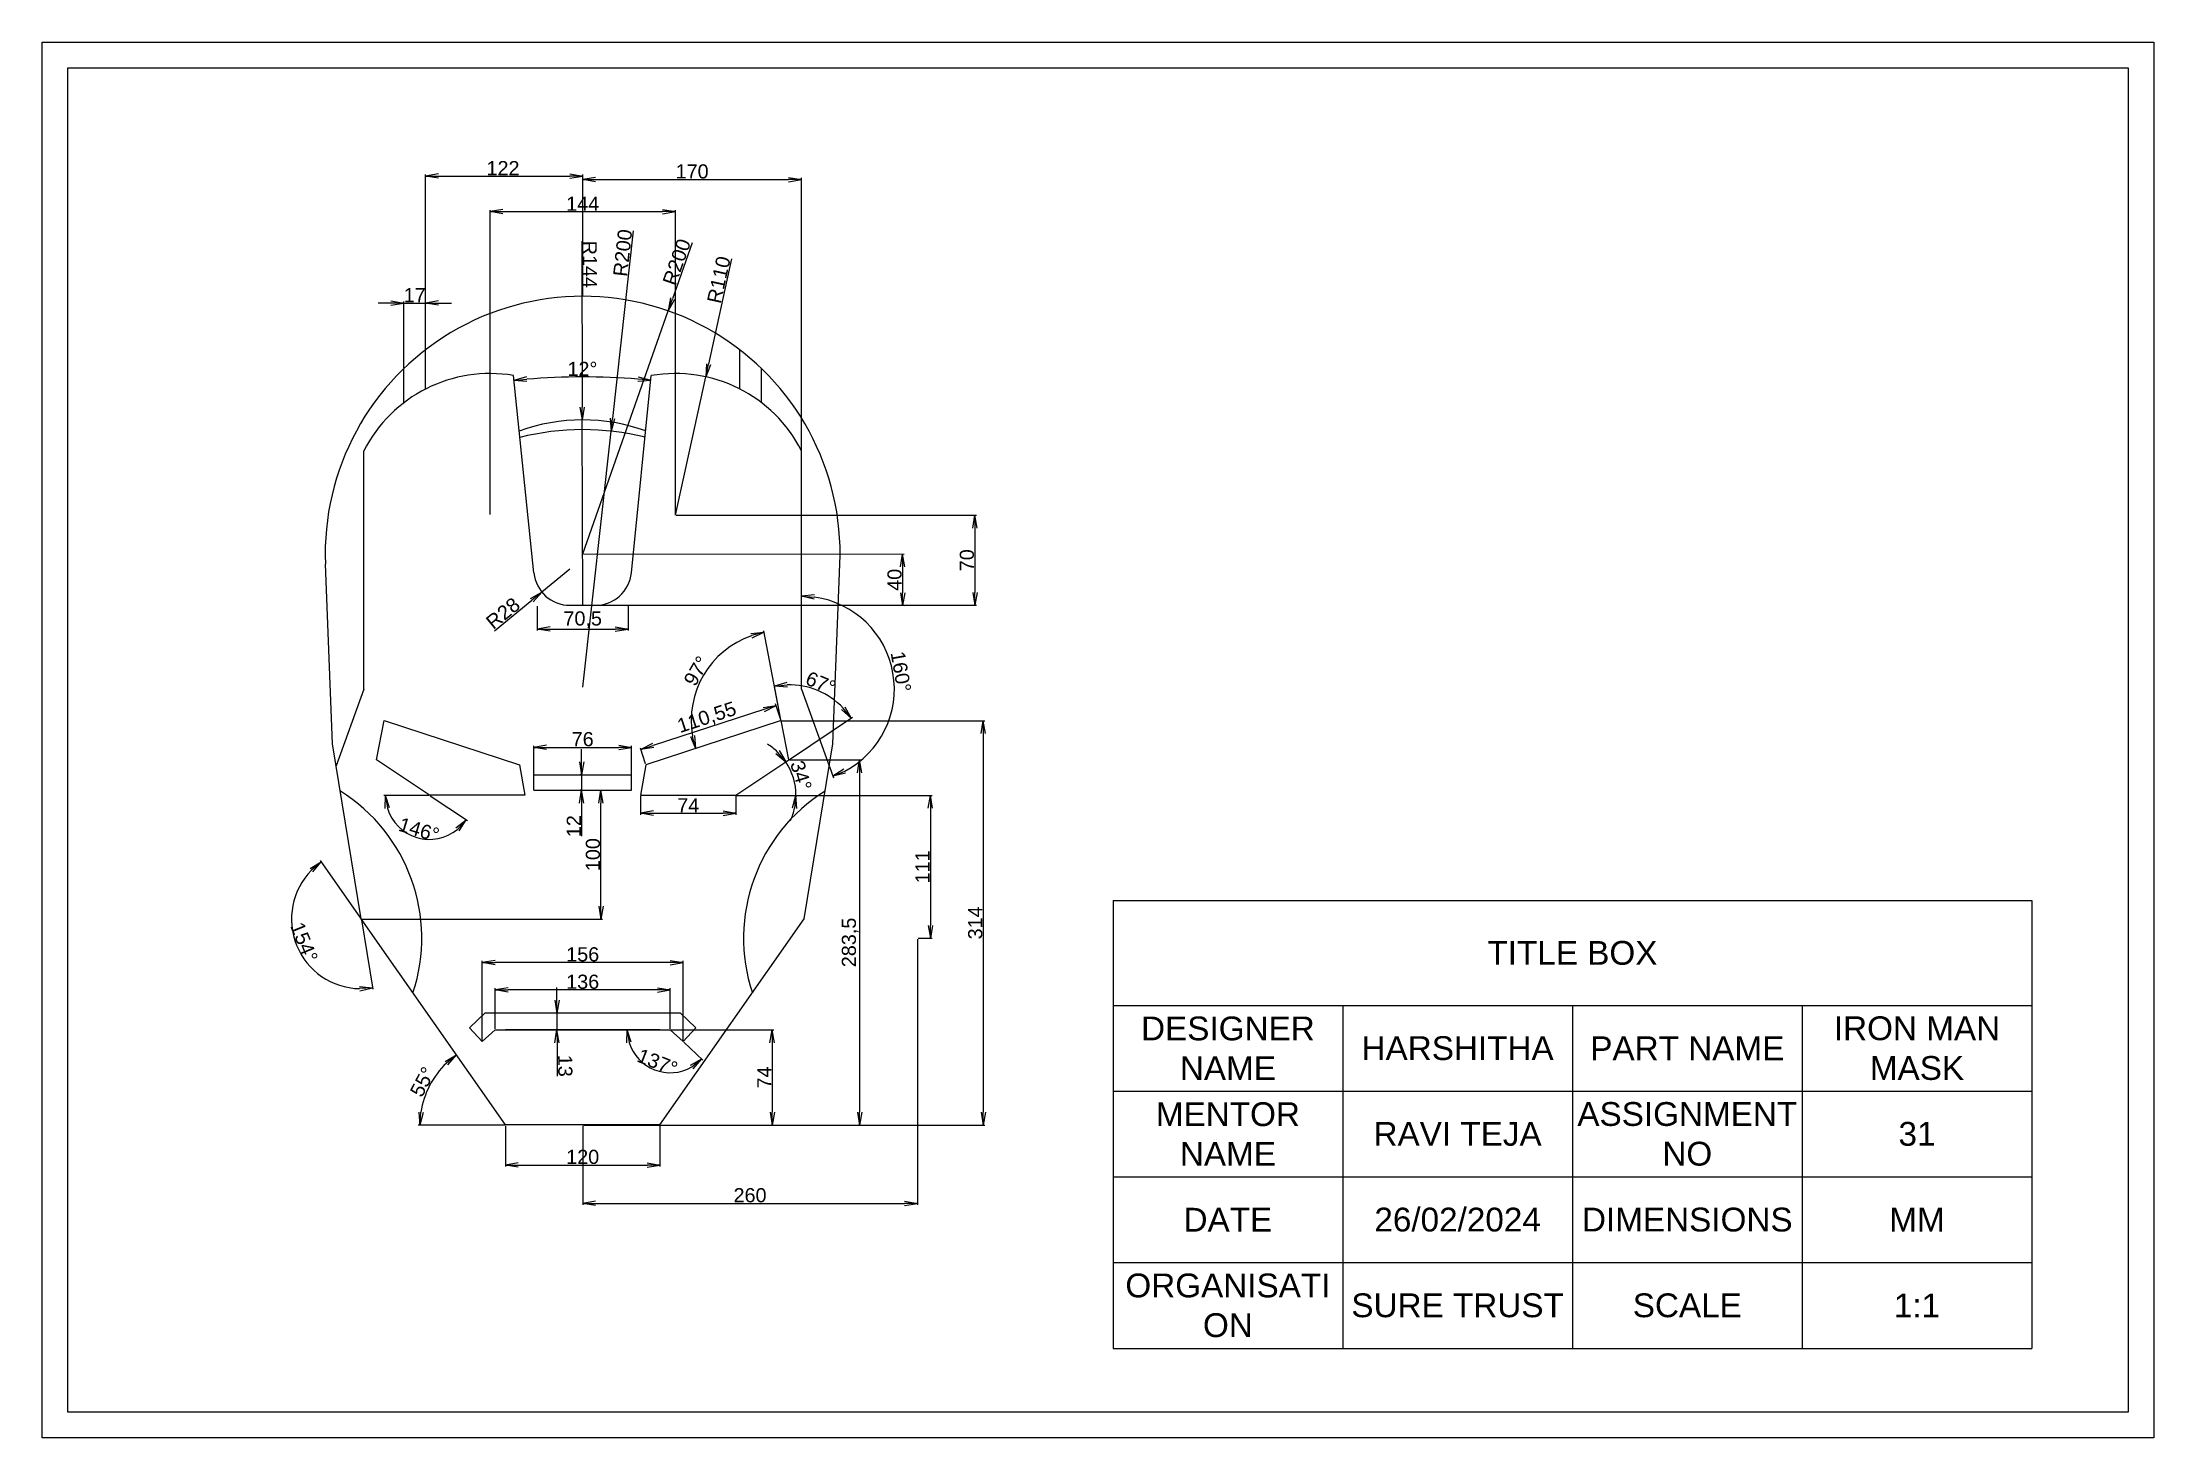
# Model space of a CAD drawing. Header units: millimetres. Extents: x 3855 to 5495, y 3876 to 4959.
import ezdxf

# ---------------------------------------------------------------- set-up
doc = ezdxf.new("R2010")
doc.units = ezdxf.units.MM
doc.styles.get("Standard").update_dxf_attribs({"font": 'arial.ttf'})
doc.dimstyles.new('ISO-25', dxfattribs={"dimtxt": 11, "dimasz": 10, "dimexe": 1.25, "dimexo": 0.625, "dimtad": 1, "dimtxsty": 'Standard', "dimblk": 'OPEN', "dimcen": 2.5, "dimclrd": 6, "dimclre": 6, "dimclrt": 6, "dimadec": 0, "dimazin": 0, "dimtfac": 1, "dimtmove": 0, "dimatfit": 3, "dimldrblk": 'OPEN', "dimfxl": 1, "dimarcsym": 0})

# ---------------------------------------------------------------- blocks, each defined once
blk = doc.blocks.new('_Open')
at = {"color": 0, "linetype": 'ByBlock', "lineweight": -2}
for p, q in [((-1, 0.17), (0, 0)), ((-1, -0.17), (0, 0)), ((0, 0), (-1, 0))]:
    blk.add_line(p, q, dxfattribs=at)
blk = doc.blocks.new('*D1')
at = {"color": 6, "lineweight": -2, "transparency": 16777216}
for p, q in [((4274, 4805), (4274.3, 4676.2)), ((4274.7, 4522.2), (4274.3, 4666.2))]:
    blk.add_line(p, q, dxfattribs=at)
at = {"layer": 'Defpoints', "color": 0, "transparency": 16777216}
for p in [(4274.3, 4666.2), (4274.7, 4522.2)]:
    blk.add_point(p, dxfattribs=at)
at = {"color": 6, "lineweight": -2, "transparency": 16777216, "xscale": 10, "yscale": 10, "zscale": 10, "rotation": 270.1376324852092}
blk.add_blockref('_Open', (4274.3, 4666.2), dxfattribs=at)
at = {"color": 6, "transparency": 16777216, "insert": (4280.2, 4787), "char_height": 11, "attachment_point": 5, "rotation": 270.1376}
blk.add_mtext('R144', dxfattribs=at)
blk = doc.blocks.new('*D2')
at = {"color": 6, "lineweight": -2, "transparency": 16777216}
for p, q in [((4314, 4813.1), (4297.8, 4667.4)), ((4274.7, 4458.6), (4296.7, 4657.4))]:
    blk.add_line(p, q, dxfattribs=at)
at = {"layer": 'Defpoints', "color": 0, "transparency": 16777216}
for p in [(4296.7, 4657.4), (4274.7, 4458.6)]:
    blk.add_point(p, dxfattribs=at)
at = {"color": 6, "lineweight": -2, "transparency": 16777216, "xscale": 10, "yscale": 10, "zscale": 10, "rotation": 263.6750730844038}
blk.add_blockref('_Open', (4296.7, 4657.4), dxfattribs=at)
at = {"color": 6, "transparency": 16777216, "insert": (4305.8, 4795.9), "char_height": 11, "attachment_point": 5, "rotation": 83.6751}
blk.add_mtext('R200', dxfattribs=at)
blk = doc.blocks.new('*D3')
at = {"color": 6, "lineweight": -2, "transparency": 16777216}
for p, q in [((4359.7, 4803.7), (4344.4, 4760.3)), ((4274.7, 4562.2), (4341.1, 4750.9))]:
    blk.add_line(p, q, dxfattribs=at)
at = {"layer": 'Defpoints', "color": 0, "transparency": 16777216}
for p in [(4341.1, 4750.9), (4274.7, 4562.2)]:
    blk.add_point(p, dxfattribs=at)
at = {"color": 6, "lineweight": -2, "transparency": 16777216, "xscale": 10, "yscale": 10, "zscale": 10, "rotation": 250.6084346597426}
blk.add_blockref('_Open', (4341.1, 4750.9), dxfattribs=at)
at = {"color": 6, "transparency": 16777216, "insert": (4347.8, 4788.8), "char_height": 11, "attachment_point": 5, "rotation": 70.6084}
blk.add_mtext('R200', dxfattribs=at)
blk = doc.blocks.new('*D4')
at = {"color": 6, "lineweight": -2, "transparency": 16777216}
for p, q in [((4390.4, 4791.3), (4372.4, 4709.4)), ((4346.7, 4592.2), (4370.3, 4699.6))]:
    blk.add_line(p, q, dxfattribs=at)
at = {"layer": 'Defpoints', "color": 0, "transparency": 16777216}
for p in [(4370.3, 4699.6), (4346.7, 4592.2)]:
    blk.add_point(p, dxfattribs=at)
at = {"color": 6, "lineweight": -2, "transparency": 16777216, "xscale": 10, "yscale": 10, "zscale": 10, "rotation": 257.6104581928359}
blk.add_blockref('_Open', (4370.3, 4699.6), dxfattribs=at)
at = {"color": 6, "transparency": 16777216, "insert": (4380.5, 4775), "char_height": 11, "attachment_point": 5, "rotation": 77.6105}
blk.add_mtext('R110', dxfattribs=at)
blk = doc.blocks.new('*D5')
at = {"color": 6, "lineweight": -2, "transparency": 16777216}
for p, q in [((4202.7, 4592.8), (4202.7, 4829.2)), ((4212.7, 4828), (4336.7, 4828)), ((4346.7, 4592.8), (4346.7, 4829.2))]:
    blk.add_line(p, q, dxfattribs=at)
at = {"layer": 'Defpoints', "color": 0, "transparency": 16777216}
for p in [(4346.7, 4828), (4202.7, 4592.2), (4346.7, 4592.2)]:
    blk.add_point(p, dxfattribs=at)
at = {"color": 6, "lineweight": -2, "transparency": 16777216, "xscale": 10, "yscale": 10, "zscale": 10, "rotation": 180}
blk.add_blockref('_Open', (4202.7, 4828), dxfattribs=at)
at = {"color": 6, "lineweight": -2, "transparency": 16777216, "xscale": 10, "yscale": 10, "zscale": 10}
blk.add_blockref('_Open', (4346.7, 4828), dxfattribs=at)
at = {"color": 6, "transparency": 16777216, "insert": (4274.7, 4834.1), "char_height": 11, "attachment_point": 5}
blk.add_mtext('144', dxfattribs=at)
blk = doc.blocks.new('*D6')
at = {"color": 6, "lineweight": -2, "transparency": 16777216}
for p, q in [((4125.7, 4756.9), (4115.7, 4756.9)), ((4135.7, 4706.6), (4135.7, 4758.2)), ((4135.7, 4756.9), (4152.7, 4756.9)), ((4152.7, 4706.6), (4152.7, 4758.2)), ((4162.7, 4756.9), (4172.7, 4756.9))]:
    blk.add_line(p, q, dxfattribs=at)
at = {"layer": 'Defpoints', "color": 0, "transparency": 16777216}
for p in [(4152.7, 4756.9), (4135.7, 4706), (4152.7, 4706)]:
    blk.add_point(p, dxfattribs=at)
at = {"color": 6, "lineweight": -2, "transparency": 16777216, "xscale": 10, "yscale": 10, "zscale": 10}
blk.add_blockref('_Open', (4135.7, 4756.9), dxfattribs=at)
at = {"color": 6, "lineweight": -2, "transparency": 16777216, "xscale": 10, "yscale": 10, "zscale": 10, "rotation": 180}
blk.add_blockref('_Open', (4152.7, 4756.9), dxfattribs=at)
at = {"color": 6, "transparency": 16777216, "insert": (4144.2, 4763.1), "char_height": 11, "attachment_point": 5}
blk.add_mtext('17', dxfattribs=at)
blk = doc.blocks.new('*D7')
at = {"color": 6, "lineweight": -2, "transparency": 16777216}
for p, q in [((4152.7, 4721.3), (4152.7, 4856.8)), ((4162.7, 4855.6), (4264.7, 4855.6)), ((4274.7, 4762.8), (4274.7, 4856.8))]:
    blk.add_line(p, q, dxfattribs=at)
at = {"layer": 'Defpoints', "color": 0, "transparency": 16777216}
for p in [(4274.7, 4855.6), (4274.7, 4762.2), (4152.7, 4720.7)]:
    blk.add_point(p, dxfattribs=at)
at = {"color": 6, "lineweight": -2, "transparency": 16777216, "xscale": 10, "yscale": 10, "zscale": 10, "rotation": 180}
blk.add_blockref('_Open', (4152.7, 4855.6), dxfattribs=at)
at = {"color": 6, "lineweight": -2, "transparency": 16777216, "xscale": 10, "yscale": 10, "zscale": 10}
blk.add_blockref('_Open', (4274.7, 4855.6), dxfattribs=at)
at = {"color": 6, "transparency": 16777216, "insert": (4212.8, 4861.7), "char_height": 11, "attachment_point": 5}
blk.add_mtext('122', dxfattribs=at)
blk = doc.blocks.new('*D8')
at = {"color": 6, "lineweight": -2, "transparency": 16777216}
for p, q in [((4274.7, 4762.8), (4274.7, 4854.1)), ((4284.7, 4852.8), (4434.7, 4852.8)), ((4444.7, 4642.8), (4444.7, 4854.1))]:
    blk.add_line(p, q, dxfattribs=at)
at = {"layer": 'Defpoints', "color": 0, "transparency": 16777216}
for p in [(4444.7, 4852.8), (4274.7, 4762.2), (4444.7, 4642.2)]:
    blk.add_point(p, dxfattribs=at)
at = {"color": 6, "lineweight": -2, "transparency": 16777216, "xscale": 10, "yscale": 10, "zscale": 10, "rotation": 180}
blk.add_blockref('_Open', (4274.7, 4852.8), dxfattribs=at)
at = {"color": 6, "lineweight": -2, "transparency": 16777216, "xscale": 10, "yscale": 10, "zscale": 10}
blk.add_blockref('_Open', (4444.7, 4852.8), dxfattribs=at)
at = {"color": 6, "transparency": 16777216, "insert": (4359.7, 4859.1), "char_height": 11, "attachment_point": 5}
blk.add_mtext('170', dxfattribs=at)
blk = doc.blocks.new('*D9')
at = {"color": 6, "lineweight": -2, "transparency": 16777216}
for p, q in [((4239.4, 4521.6), (4239.4, 4502.6)), ((4309.9, 4521.6), (4309.9, 4502.6)), ((4249.4, 4503.8), (4299.9, 4503.8))]:
    blk.add_line(p, q, dxfattribs=at)
at = {"layer": 'Defpoints', "color": 0, "transparency": 16777216}
for p in [(4239.4, 4522.2), (4309.9, 4522.2), (4309.9, 4503.8)]:
    blk.add_point(p, dxfattribs=at)
at = {"color": 6, "lineweight": -2, "transparency": 16777216, "xscale": 10, "yscale": 10, "zscale": 10, "rotation": 180}
blk.add_blockref('_Open', (4239.4, 4503.8), dxfattribs=at)
at = {"color": 6, "lineweight": -2, "transparency": 16777216, "xscale": 10, "yscale": 10, "zscale": 10}
blk.add_blockref('_Open', (4309.9, 4503.8), dxfattribs=at)
at = {"color": 6, "transparency": 16777216, "insert": (4274.7, 4511), "char_height": 11, "attachment_point": 5}
blk.add_mtext('70,5', dxfattribs=at)
blk = doc.blocks.new('*D10')
at = {"color": 6, "lineweight": -2, "transparency": 16777216}
for p, q in [((4347.3, 4592.2), (4580.7, 4592.2)), ((4579.4, 4582.2), (4579.4, 4532.2)), ((4275.3, 4522.2), (4580.7, 4522.2))]:
    blk.add_line(p, q, dxfattribs=at)
at = {"layer": 'Defpoints', "color": 0, "transparency": 16777216}
for p in [(4346.7, 4592.2), (4274.7, 4522.2), (4579.4, 4522.2)]:
    blk.add_point(p, dxfattribs=at)
at = {"color": 6, "lineweight": -2, "transparency": 16777216, "xscale": 10, "yscale": 10, "zscale": 10}
for p, rotation in [((4579.4, 4592.2), 90), ((4579.4, 4522.2), 270)]:
    blk.add_blockref('_Open', p, dxfattribs=dict(at, rotation=rotation))
at = {"color": 6, "transparency": 16777216, "insert": (4573.2, 4557.2), "char_height": 11, "attachment_point": 5, "rotation": 90}
blk.add_mtext('70', dxfattribs=at)
blk = doc.blocks.new('*D11')
at = {"color": 6, "lineweight": -2, "transparency": 16777216}
for p, q in [((4275.3, 4562.2), (4524.5, 4562)), ((4523.2, 4552), (4523.2, 4532)), ((4275.3, 4522.2), (4524.4, 4522))]:
    blk.add_line(p, q, dxfattribs=at)
at = {"layer": 'Defpoints', "color": 0, "transparency": 16777216}
for p in [(4274.7, 4562.2), (4274.7, 4522.2), (4523.2, 4522)]:
    blk.add_point(p, dxfattribs=at)
at = {"color": 6, "lineweight": -2, "transparency": 16777216, "xscale": 10, "yscale": 10, "zscale": 10}
for p, rotation in [((4523.2, 4562), 89.95460072189032), ((4523.2, 4522), 269.9546007218904)]:
    blk.add_blockref('_Open', p, dxfattribs=dict(at, rotation=rotation))
at = {"color": 6, "transparency": 16777216, "insert": (4517, 4542), "char_height": 11, "attachment_point": 5, "rotation": 89.9546}
blk.add_mtext('40', dxfattribs=at)
blk = doc.blocks.new('*D14')
at = {"color": 6, "lineweight": -2, "transparency": 16777216}
for p, q in [((4273.9, 4400.6), (4273.9, 4410.6)), ((4274.1, 4390.6), (4272.7, 4390.6)), ((4273.9, 4390.6), (4273.9, 4378.6)), ((4274.1, 4378.6), (4272.7, 4378.6)), ((4273.9, 4368.6), (4273.9, 4342.8))]:
    blk.add_line(p, q, dxfattribs=at)
at = {"layer": 'Defpoints', "color": 0, "transparency": 16777216}
for p in [(4274.7, 4390.6), (4273.9, 4378.6), (4274.7, 4378.6)]:
    blk.add_point(p, dxfattribs=at)
at = {"color": 6, "lineweight": -2, "transparency": 16777216, "xscale": 10, "yscale": 10, "zscale": 10}
for p, rotation in [((4273.9, 4390.6), 270), ((4273.9, 4378.6), 90)]:
    blk.add_blockref('_Open', p, dxfattribs=dict(at, rotation=rotation))
at = {"color": 6, "transparency": 16777216, "insert": (4267.8, 4350.7), "char_height": 11, "attachment_point": 5, "rotation": 90}
blk.add_mtext('12', dxfattribs=at)
blk = doc.blocks.new('*D15')
at = {"color": 6, "lineweight": -2, "transparency": 16777216}
blk.add_line((4466.4, 4397.1), (4469.5, 4388.2), dxfattribs=at)
blk.add_arc((4444.7, 4457.2), 72.1, 297.7615, 82.0458, dxfattribs=at)
at = {"layer": 'Defpoints', "color": 0, "transparency": 16777216}
for p in [(4444.7, 4642.2), (4444.7, 4457.2), (4444.7, 4457.2), (4513.7, 4436.4), (4466.1, 4397.7)]:
    blk.add_point(p, dxfattribs=at)
at = {"color": 6, "lineweight": -2, "transparency": 16777216, "xscale": 10, "yscale": 10, "zscale": 10}
for p, rotation in [((4444.7, 4529.3), 176.0228878782266), ((4469.1, 4389.4), 203.784436051088)]:
    blk.add_blockref('_Open', p, dxfattribs=dict(at, rotation=rotation))
at = {"color": 6, "transparency": 16777216, "insert": (4521.9, 4470.7), "char_height": 11, "attachment_point": 5, "rotation": 279.9037}
blk.add_mtext('160°', dxfattribs=at)
blk = doc.blocks.new('*D16')
at = {"color": 6, "lineweight": -2, "transparency": 16777216}
for p, q in [((4102.3, 4279.2), (4070.9, 4324)), ((4102.8, 4278), (4111.6, 4224))]:
    blk.add_line(p, q, dxfattribs=at)
blk.add_arc((4102.6, 4278.6), 54.1, 135.601, 268.6616, dxfattribs=at)
at = {"layer": 'Defpoints', "color": 0, "transparency": 16777216}
for p in [(4080.5, 4414.8), (4048.6, 4282), (4102.6, 4278.6), (4102.6, 4278.6), (4214.7, 4118.6)]:
    blk.add_point(p, dxfattribs=at)
at = {"color": 6, "lineweight": -2, "transparency": 16777216, "xscale": 10, "yscale": 10, "zscale": 10}
for p, rotation in [((4071.6, 4323), 40.30170493987628), ((4111.4, 4225.2), 3.960921423786194)]:
    blk.add_blockref('_Open', p, dxfattribs=dict(at, rotation=rotation))
at = {"color": 6, "transparency": 16777216, "insert": (4058.3, 4260.6), "char_height": 11, "attachment_point": 5, "rotation": 292.1313}
blk.add_mtext('154°', dxfattribs=at)
blk = doc.blocks.new('*D17')
at = {"color": 6, "lineweight": -2, "transparency": 16777216}
blk.add_line((4214.1, 4118.6), (4147, 4118.6), dxfattribs=at)
blk.add_arc((4214.7, 4118.6), 66.4, 133.6394, 171.363, dxfattribs=at)
at = {"layer": 'Defpoints', "color": 0, "transparency": 16777216}
for p in [(4102.6, 4278.6), (4161.4, 4158.3), (4214.7, 4118.6), (4214.7, 4118.6), (4334.7, 4118.6)]:
    blk.add_point(p, dxfattribs=at)
at = {"color": 6, "lineweight": -2, "transparency": 16777216, "xscale": 10, "yscale": 10, "zscale": 10}
for p, rotation in [((4176.6, 4173), 39.32088478727571), ((4148.3, 4118.6), 265.6814769383301)]:
    blk.add_blockref('_Open', p, dxfattribs=dict(at, rotation=rotation))
at = {"color": 6, "transparency": 16777216, "insert": (4150.3, 4152.2), "char_height": 11, "attachment_point": 5, "rotation": 62.5012}
blk.add_mtext('55°', dxfattribs=at)
blk = doc.blocks.new('*D18')
at = {"color": 6, "lineweight": -2, "transparency": 16777216}
for p, q in [((4275.4, 4192.6), (4423.2, 4192.5)), ((4421.9, 4182.5), (4421.9, 4128.5)), ((4275.3, 4118.6), (4423.1, 4118.5))]:
    blk.add_line(p, q, dxfattribs=at)
at = {"layer": 'Defpoints', "color": 0, "transparency": 16777216}
for p in [(4274.8, 4192.6), (4274.7, 4118.6), (4421.9, 4118.5)]:
    blk.add_point(p, dxfattribs=at)
at = {"color": 6, "lineweight": -2, "transparency": 16777216, "xscale": 10, "yscale": 10, "zscale": 10}
for p, rotation in [((4421.9, 4192.5), 89.94878995067606), ((4421.9, 4118.5), 269.948789950676)]:
    blk.add_blockref('_Open', p, dxfattribs=dict(at, rotation=rotation))
at = {"color": 6, "transparency": 16777216, "insert": (4415.8, 4155.5), "char_height": 11, "attachment_point": 5, "rotation": 89.9488}
blk.add_mtext('74', dxfattribs=at)
blk = doc.blocks.new('*D19')
at = {"color": 6, "lineweight": -2, "transparency": 16777216}
for p, q in [((4206.7, 4193.3), (4206.7, 4224.8)), ((4332.7, 4223.5), (4216.7, 4223.5)), ((4342.7, 4193.3), (4342.7, 4224.8))]:
    blk.add_line(p, q, dxfattribs=at)
at = {"layer": 'Defpoints', "color": 0, "transparency": 16777216}
for p in [(4206.7, 4223.5), (4206.7, 4192.6), (4342.7, 4192.6)]:
    blk.add_point(p, dxfattribs=at)
at = {"color": 6, "lineweight": -2, "transparency": 16777216, "xscale": 10, "yscale": 10, "zscale": 10, "rotation": 180}
blk.add_blockref('_Open', (4206.7, 4223.5), dxfattribs=at)
at = {"color": 6, "lineweight": -2, "transparency": 16777216, "xscale": 10, "yscale": 10, "zscale": 10}
blk.add_blockref('_Open', (4342.7, 4223.5), dxfattribs=at)
at = {"color": 6, "transparency": 16777216, "insert": (4274.7, 4229.8), "char_height": 11, "attachment_point": 5}
blk.add_mtext('136', dxfattribs=at)
blk = doc.blocks.new('*D20')
at = {"color": 6, "lineweight": -2, "transparency": 16777216}
for p, q in [((4254.6, 4215.5), (4254.6, 4225.5)), ((4274.1, 4205.6), (4253.4, 4205.5)), ((4254.7, 4205.5), (4254.7, 4192.5)), ((4274.1, 4192.6), (4253.5, 4192.5)), ((4254.8, 4182.5), (4254.9, 4156.6))]:
    blk.add_line(p, q, dxfattribs=at)
at = {"layer": 'Defpoints', "color": 0, "transparency": 16777216}
for p in [(4274.7, 4205.6), (4254.7, 4192.5), (4274.8, 4192.6)]:
    blk.add_point(p, dxfattribs=at)
at = {"color": 6, "lineweight": -2, "transparency": 16777216, "xscale": 10, "yscale": 10, "zscale": 10}
for p, rotation in [((4254.7, 4205.5), 270.2915009201981), ((4254.7, 4192.5), 90.29150092019815)]:
    blk.add_blockref('_Open', p, dxfattribs=dict(at, rotation=rotation))
at = {"color": 6, "transparency": 16777216, "insert": (4261.1, 4164.6), "char_height": 11, "attachment_point": 5, "rotation": 270.2915}
blk.add_mtext('13', dxfattribs=at)
blk = doc.blocks.new('*D21')
at = {"color": 6, "lineweight": -2, "transparency": 16777216}
for p, q in [((4214.7, 4118), (4214.7, 4086.3)), ((4334.7, 4118), (4334.7, 4086.3)), ((4224.7, 4087.5), (4324.7, 4087.5))]:
    blk.add_line(p, q, dxfattribs=at)
at = {"layer": 'Defpoints', "color": 0, "transparency": 16777216}
for p in [(4214.7, 4118.6), (4334.7, 4118.6), (4334.7, 4087.5)]:
    blk.add_point(p, dxfattribs=at)
at = {"color": 6, "lineweight": -2, "transparency": 16777216, "xscale": 10, "yscale": 10, "zscale": 10, "rotation": 180}
blk.add_blockref('_Open', (4214.7, 4087.5), dxfattribs=at)
at = {"color": 6, "lineweight": -2, "transparency": 16777216, "xscale": 10, "yscale": 10, "zscale": 10}
blk.add_blockref('_Open', (4334.7, 4087.5), dxfattribs=at)
at = {"color": 6, "transparency": 16777216, "insert": (4274.7, 4093.8), "char_height": 11, "attachment_point": 5}
blk.add_mtext('120', dxfattribs=at)
blk = doc.blocks.new('*D22')
at = {"color": 6, "lineweight": -2, "transparency": 16777216}
for p, q in [((4236.7, 4379.3), (4236.7, 4413.2)), ((4312.7, 4379.3), (4312.7, 4413.2)), ((4246.7, 4411.9), (4302.7, 4411.9))]:
    blk.add_line(p, q, dxfattribs=at)
at = {"layer": 'Defpoints', "color": 0, "transparency": 16777216}
for p in [(4312.7, 4411.9), (4236.7, 4378.6), (4312.7, 4378.6)]:
    blk.add_point(p, dxfattribs=at)
at = {"color": 6, "lineweight": -2, "transparency": 16777216, "xscale": 10, "yscale": 10, "zscale": 10, "rotation": 180}
blk.add_blockref('_Open', (4236.7, 4411.9), dxfattribs=at)
at = {"color": 6, "lineweight": -2, "transparency": 16777216, "xscale": 10, "yscale": 10, "zscale": 10}
blk.add_blockref('_Open', (4312.7, 4411.9), dxfattribs=at)
at = {"color": 6, "transparency": 16777216, "insert": (4274.7, 4418.2), "char_height": 11, "attachment_point": 5}
blk.add_mtext('76', dxfattribs=at)
blk = doc.blocks.new('*D23')
at = {"color": 6, "lineweight": -2, "transparency": 16777216}
blk.add_line((4428.7, 4433.3), (4415.3, 4502.5), dxfattribs=at)
blk.add_arc((4428.9, 4432.6), 69.9, 109.2045, 189.8571, dxfattribs=at)
at = {"layer": 'Defpoints', "color": 0, "transparency": 16777216}
for p in [(4380.9, 4483.5), (4428.9, 4432.6), (4428.9, 4432.6), (4323.7, 4398.4), (4434.8, 4402.1)]:
    blk.add_point(p, dxfattribs=at)
at = {"color": 6, "lineweight": -2, "transparency": 16777216, "xscale": 10, "yscale": 10, "zscale": 10}
for p, rotation in [((4415.5, 4501.3), 15.10222646687257), ((4362.4, 4411), 283.9593033740884)]:
    blk.add_blockref('_Open', p, dxfattribs=dict(at, rotation=rotation))
at = {"color": 6, "transparency": 16777216, "insert": (4363.2, 4471.2), "char_height": 11, "attachment_point": 5, "rotation": 59.5308}
blk.add_mtext('97°', dxfattribs=at)
blk = doc.blocks.new('*D24')
at = {"color": 6, "lineweight": -2, "transparency": 16777216}
for p, q in [((4319.7, 4374), (4319.7, 4359.5)), ((4393.7, 4374), (4393.7, 4359.5)), ((4329.7, 4360.8), (4383.7, 4360.8))]:
    blk.add_line(p, q, dxfattribs=at)
at = {"layer": 'Defpoints', "color": 0, "transparency": 16777216}
for p in [(4319.7, 4374.6), (4393.7, 4374.6), (4393.7, 4360.8)]:
    blk.add_point(p, dxfattribs=at)
at = {"color": 6, "lineweight": -2, "transparency": 16777216, "xscale": 10, "yscale": 10, "zscale": 10, "rotation": 180}
blk.add_blockref('_Open', (4319.7, 4360.8), dxfattribs=at)
at = {"color": 6, "lineweight": -2, "transparency": 16777216, "xscale": 10, "yscale": 10, "zscale": 10}
blk.add_blockref('_Open', (4393.7, 4360.8), dxfattribs=at)
at = {"color": 6, "transparency": 16777216, "insert": (4356.7, 4366.9), "char_height": 11, "attachment_point": 5}
blk.add_mtext('74', dxfattribs=at)
blk = doc.blocks.new('*D25')
at = {"color": 6, "lineweight": -2, "transparency": 16777216}
blk.add_line((4394.3, 4374.6), (4441.6, 4374.6), dxfattribs=at)
for start, end in [(46.0916, 58.3909), (360, 33.7923), (335.4014, 347.7007)]:
    blk.add_arc((4393.7, 4374.6), 46.7, start, end, dxfattribs=at)
at = {"layer": 'Defpoints', "color": 0, "transparency": 16777216}
for p in [(4434.8, 4402.1), (4439.5, 4383.8), (4319.7, 4374.6), (4393.7, 4374.6), (4393.7, 4374.6)]:
    blk.add_point(p, dxfattribs=at)
at = {"color": 6, "lineweight": -2, "transparency": 16777216, "xscale": 10, "yscale": 10, "zscale": 10}
for p, rotation in [((4432.5, 4400.6), 309.9419211202087), ((4440.4, 4374.6), 83.85033958658987)]:
    blk.add_blockref('_Open', p, dxfattribs=dict(at, rotation=rotation))
at = {"color": 6, "transparency": 16777216, "insert": (4444.3, 4390), "char_height": 11, "attachment_point": 5, "rotation": 286.8961}
blk.add_mtext('34°', dxfattribs=at)
blk = doc.blocks.new('*D26')
at = {"color": 6, "lineweight": -2, "transparency": 16777216}
for p, q in [((4428.7, 4433.3), (4423.4, 4460.7)), ((4435.3, 4402.5), (4484.3, 4435.3))]:
    blk.add_line(p, q, dxfattribs=at)
blk.add_arc((4434.8, 4402.1), 58.4, 43.6216, 91.1706, dxfattribs=at)
at = {"layer": 'Defpoints', "color": 0, "transparency": 16777216}
for p in [(4467.3, 4450.6), (4428.9, 4432.6), (4434.8, 4402.1), (4434.8, 4402.1), (4393.7, 4374.6)]:
    blk.add_point(p, dxfattribs=at)
at = {"color": 6, "lineweight": -2, "transparency": 16777216, "xscale": 10, "yscale": 10, "zscale": 10}
for p, rotation in [((4423.6, 4459.4), 186.0853175339217), ((4483.3, 4434.6), 308.7069431728802)]:
    blk.add_blockref('_Open', p, dxfattribs=dict(at, rotation=rotation))
at = {"color": 6, "transparency": 16777216, "insert": (4459.6, 4461.8), "char_height": 11, "attachment_point": 5, "rotation": 337.3961}
blk.add_mtext('67°', dxfattribs=at)
blk = doc.blocks.new('*D27')
at = {"color": 6, "lineweight": -2, "transparency": 16777216}
for p, q in [((4435.4, 4402.1), (4491, 4402.1)), ((4489.8, 4392.1), (4489.8, 4128.6)), ((4335.3, 4118.6), (4491, 4118.6))]:
    blk.add_line(p, q, dxfattribs=at)
at = {"layer": 'Defpoints', "color": 0, "transparency": 16777216}
for p in [(4434.8, 4402.1), (4334.7, 4118.6), (4489.8, 4118.6)]:
    blk.add_point(p, dxfattribs=at)
at = {"color": 6, "lineweight": -2, "transparency": 16777216, "xscale": 10, "yscale": 10, "zscale": 10}
for p, rotation in [((4489.8, 4402.1), 90), ((4489.8, 4118.6), 270)]:
    blk.add_blockref('_Open', p, dxfattribs=dict(at, rotation=rotation))
at = {"color": 6, "transparency": 16777216, "insert": (4482.5, 4260.4), "char_height": 11, "attachment_point": 5, "rotation": 90}
blk.add_mtext('283,5', dxfattribs=at)
blk = doc.blocks.new('*D28')
at = {"color": 6, "lineweight": -2, "transparency": 16777216}
for p, q in [((4429.5, 4432.6), (4587.1, 4432.6)), ((4585.9, 4422.6), (4585.9, 4128.6)), ((4335.3, 4118.6), (4587.1, 4118.6))]:
    blk.add_line(p, q, dxfattribs=at)
at = {"layer": 'Defpoints', "color": 0, "transparency": 16777216}
for p in [(4428.9, 4432.6), (4334.7, 4118.6), (4585.9, 4118.6)]:
    blk.add_point(p, dxfattribs=at)
at = {"color": 6, "lineweight": -2, "transparency": 16777216, "xscale": 10, "yscale": 10, "zscale": 10}
for p, rotation in [((4585.9, 4432.6), 90), ((4585.9, 4118.6), 270)]:
    blk.add_blockref('_Open', p, dxfattribs=dict(at, rotation=rotation))
at = {"color": 6, "transparency": 16777216, "insert": (4579.7, 4275.6), "char_height": 11, "attachment_point": 5, "rotation": 90}
blk.add_mtext('314', dxfattribs=at)
blk = doc.blocks.new('*D29')
at = {"color": 6, "lineweight": -2, "transparency": 16777216}
for p, q in [((4428.7, 4433.2), (4424.6, 4445.6)), ((4415.5, 4441.3), (4329.4, 4413.3)), ((4323.6, 4399), (4319.5, 4411.3))]:
    blk.add_line(p, q, dxfattribs=at)
at = {"layer": 'Defpoints', "color": 0, "transparency": 16777216}
for p in [(4428.9, 4432.6), (4319.9, 4410.2), (4323.7, 4398.4)]:
    blk.add_point(p, dxfattribs=at)
at = {"color": 6, "lineweight": -2, "transparency": 16777216, "xscale": 10, "yscale": 10, "zscale": 10}
for p, rotation in [((4425, 4444.4), 18.06152984095792), ((4319.9, 4410.2), 198.0615298409579)]:
    blk.add_blockref('_Open', p, dxfattribs=dict(at, rotation=rotation))
at = {"color": 6, "transparency": 16777216, "insert": (4371.3, 4434.5), "char_height": 11, "attachment_point": 5, "rotation": 18.0615}
blk.add_mtext('110,55', dxfattribs=at)
blk = doc.blocks.new('*D30')
at = {"color": 6, "lineweight": -2, "transparency": 16777216}
for p, q in [((4394.3, 4374.6), (4546.1, 4374.6)), ((4544.8, 4364.6), (4544.8, 4273.6)), ((4535.3, 4263.6), (4546.1, 4263.6))]:
    blk.add_line(p, q, dxfattribs=at)
at = {"layer": 'Defpoints', "color": 0, "transparency": 16777216}
for p in [(4393.7, 4374.6), (4534.7, 4263.6), (4544.8, 4263.6)]:
    blk.add_point(p, dxfattribs=at)
at = {"color": 6, "lineweight": -2, "transparency": 16777216, "xscale": 10, "yscale": 10, "zscale": 10}
for p, rotation in [((4544.8, 4374.6), 90), ((4544.8, 4263.6), 270)]:
    blk.add_blockref('_Open', p, dxfattribs=dict(at, rotation=rotation))
at = {"color": 6, "transparency": 16777216, "insert": (4538.7, 4319.1), "char_height": 11, "attachment_point": 5, "rotation": 90}
blk.add_mtext('111', dxfattribs=at)
blk = doc.blocks.new('*D31')
at = {"color": 6, "lineweight": -2, "transparency": 16777216}
for p, q in [((4264.7, 4550.2), (4243, 4532.5)), ((4206.1, 4502.5), (4235.2, 4526.2))]:
    blk.add_line(p, q, dxfattribs=at)
at = {"layer": 'Defpoints', "color": 0, "transparency": 16777216}
for p in [(4264.7, 4550.2), (4243, 4532.5)]:
    blk.add_point(p, dxfattribs=at)
at = {"color": 6, "lineweight": -2, "transparency": 16777216, "xscale": 10, "yscale": 10, "zscale": 10, "rotation": 39.15241964962271}
blk.add_blockref('_Open', (4243, 4532.5), dxfattribs=at)
at = {"color": 6, "transparency": 16777216, "insert": (4212.8, 4516), "char_height": 11, "attachment_point": 5, "rotation": 39.1524}
blk.add_mtext('R28', dxfattribs=at)
blk = doc.blocks.new('*D32')
at = {"color": 6, "lineweight": -2, "transparency": 16777216}
blk.add_arc((4275.1, 4178.4), 521.2, 85.3162, 94.8267, dxfattribs=at)
at = {"layer": 'Defpoints', "color": 0, "transparency": 16777216}
for p in [(4220.9, 4700.7), (4292.2, 4699.4), (4328, 4700.6), (4236.8, 4547.3), (4312.5, 4547.4)]:
    blk.add_point(p, dxfattribs=at)
at = {"color": 6, "lineweight": -2, "transparency": 16777216, "xscale": 10, "yscale": 10, "zscale": 10}
for p, rotation in [((4221.3, 4696.9), 185.3763611069874), ((4327.6, 4697), 354.766582166633)]:
    blk.add_blockref('_Open', p, dxfattribs=dict(at, rotation=rotation))
at = {"color": 6, "transparency": 16777216, "insert": (4274.5, 4705.8), "char_height": 11, "attachment_point": 5, "rotation": 0.0715}
blk.add_mtext('12°', dxfattribs=at)
blk = doc.blocks.new('*D33')
at = {"color": 6, "lineweight": -2, "transparency": 16777216}
for p, q in [((4155.1, 4374.6), (4120.3, 4374.6)), ((4156.2, 4374.3), (4185.1, 4355))]:
    blk.add_line(p, q, dxfattribs=at)
blk.add_arc((4155.7, 4374.6), 34.2, 196.8367, 309.371, dxfattribs=at)
at = {"layer": 'Defpoints', "color": 0, "transparency": 16777216}
for p in [(4114.6, 4402.1), (4155.7, 4374.6), (4155.7, 4374.6), (4229.7, 4374.6), (4133.2, 4349)]:
    blk.add_point(p, dxfattribs=at)
at = {"color": 6, "lineweight": -2, "transparency": 16777216, "xscale": 10, "yscale": 10, "zscale": 10}
for p, rotation in [((4121.5, 4374.6), 98.41834734855595), ((4184.1, 4355.6), 47.78939194464526)]:
    blk.add_blockref('_Open', p, dxfattribs=dict(at, rotation=rotation))
at = {"color": 6, "transparency": 16777216, "insert": (4147.6, 4347.9), "char_height": 11, "attachment_point": 5, "rotation": 343.1039}
blk.add_mtext('146°', dxfattribs=at)
blk = doc.blocks.new('*D34')
at = {"color": 6, "lineweight": -2, "transparency": 16777216}
for p, q in [((4275.3, 4378.6), (4290.2, 4378.6)), ((4288.9, 4288.6), (4288.9, 4368.6)), ((4103.3, 4278.6), (4290.2, 4278.6))]:
    blk.add_line(p, q, dxfattribs=at)
at = {"layer": 'Defpoints', "color": 0, "transparency": 16777216}
for p in [(4274.7, 4378.6), (4288.9, 4378.6), (4102.6, 4278.6)]:
    blk.add_point(p, dxfattribs=at)
at = {"color": 6, "lineweight": -2, "transparency": 16777216, "xscale": 10, "yscale": 10, "zscale": 10}
for p, rotation in [((4288.9, 4378.6), 90), ((4288.9, 4278.6), 270)]:
    blk.add_blockref('_Open', p, dxfattribs=dict(at, rotation=rotation))
at = {"color": 6, "transparency": 16777216, "insert": (4282.7, 4328.6), "char_height": 11, "attachment_point": 5, "rotation": 90}
blk.add_mtext('100', dxfattribs=at)
blk = doc.blocks.new('*D35')
at = {"color": 6, "lineweight": -2, "transparency": 16777216}
for p, q in [((4196.7, 4184), (4196.7, 4246.1)), ((4342.7, 4244.8), (4206.7, 4244.8)), ((4352.7, 4184), (4352.7, 4246.1))]:
    blk.add_line(p, q, dxfattribs=at)
at = {"layer": 'Defpoints', "color": 0, "transparency": 16777216}
for p in [(4196.7, 4244.8), (4196.7, 4183.4), (4352.7, 4183.4)]:
    blk.add_point(p, dxfattribs=at)
at = {"color": 6, "lineweight": -2, "transparency": 16777216, "xscale": 10, "yscale": 10, "zscale": 10, "rotation": 180}
blk.add_blockref('_Open', (4196.7, 4244.8), dxfattribs=at)
at = {"color": 6, "lineweight": -2, "transparency": 16777216, "xscale": 10, "yscale": 10, "zscale": 10}
blk.add_blockref('_Open', (4352.7, 4244.8), dxfattribs=at)
at = {"color": 6, "transparency": 16777216, "insert": (4274.7, 4251.1), "char_height": 11, "attachment_point": 5}
blk.add_mtext('156', dxfattribs=at)
blk = doc.blocks.new('*D36')
at = {"color": 6, "lineweight": -2, "transparency": 16777216}
for p, q in [((4534.7, 4263), (4534.7, 4056.5)), ((4274.7, 4118), (4274.7, 4056.5)), ((4284.7, 4057.7), (4524.7, 4057.7))]:
    blk.add_line(p, q, dxfattribs=at)
at = {"layer": 'Defpoints', "color": 0, "transparency": 16777216}
for p in [(4534.7, 4263.6), (4274.7, 4118.6), (4534.7, 4057.7)]:
    blk.add_point(p, dxfattribs=at)
at = {"color": 6, "lineweight": -2, "transparency": 16777216, "xscale": 10, "yscale": 10, "zscale": 10, "rotation": 180}
blk.add_blockref('_Open', (4274.7, 4057.7), dxfattribs=at)
at = {"color": 6, "lineweight": -2, "transparency": 16777216, "xscale": 10, "yscale": 10, "zscale": 10}
blk.add_blockref('_Open', (4534.7, 4057.7), dxfattribs=at)
at = {"color": 6, "transparency": 16777216, "insert": (4404.7, 4064), "char_height": 11, "attachment_point": 5}
blk.add_mtext('260', dxfattribs=at)
blk = doc.blocks.new('*D37')
at = {"color": 6, "lineweight": -2, "transparency": 16777216}
blk.add_line((4353.2, 4183), (4368.1, 4169.1), dxfattribs=at)
blk.add_arc((4342.7, 4192.6), 33.4, 197.219, 299.9714, dxfattribs=at)
at = {"layer": 'Defpoints', "color": 0, "transparency": 16777216}
for p in [(4206.7, 4192.6), (4342.7, 4192.6), (4342.7, 4192.6), (4352.7, 4183.4), (4319.4, 4168.7)]:
    blk.add_point(p, dxfattribs=at)
at = {"color": 6, "lineweight": -2, "transparency": 16777216, "xscale": 10, "yscale": 10, "zscale": 10}
for p, rotation in [((4309.3, 4192.6), 98.60950275937259), ((4367.2, 4169.9), 38.5809477796207)]:
    blk.add_blockref('_Open', p, dxfattribs=dict(at, rotation=rotation))
at = {"color": 6, "transparency": 16777216, "insert": (4332.8, 4167.4), "char_height": 11, "attachment_point": 5, "rotation": 338.5952}
blk.add_mtext('137°', dxfattribs=at)
blk = doc.blocks.new('*T38')
at = {"color": 0, "linetype": 'ByBlock', "lineweight": -2, "transparency": 16777216}
for p, q in [((0, 0), (713.7, 0)), ((0, 0), (0, -347.7)), ((713.7, 0), (713.7, -347.7)), ((0, -81.4), (713.7, -81.4)), ((178.4, -81.4), (178.4, -347.7)), ((356.9, -81.4), (356.9, -347.7)), ((535.3, -81.4), (535.3, -347.7)), ((0, -147.9), (713.7, -147.9)), ((0, -214.5), (713.7, -214.5)), ((0, -281.1), (713.7, -281.1)), ((0, -347.7), (713.7, -347.7))]:
    blk.add_line(p, q, dxfattribs=at)

msp = doc.modelspace()

# ---------------------------------------------------------------- linework, layer by layer
for p, q in [((4152.693, 4690.184), (4152.693, 4720.685)), ((4396.693, 4690.184), (4396.693, 4720.685)), ((4135.693, 4679.445), (4135.693, 4706.006)), ((4236.837, 4547.314), (4220.917, 4700.684)), ((4312.493, 4547.383), (4328.011, 4700.606)), ((4413.693, 4679.445), (4413.693, 4706.006)), ((4104.693, 4457.204), (4104.693, 4642.164)), ((4444.693, 4457.204), (4444.693, 4642.164)), ((4080.457, 4414.761), (4074.854, 4554.174)), ((4468.929, 4414.761), (4474.532, 4554.174)), ((4264.687, 4522.204), (4284.636, 4522.204)), ((4104.693, 4457.204), (4083.246, 4397.656)), ((4444.693, 4457.204), (4466.14, 4397.656)), ((4114.602, 4402.143), (4120.531, 4432.643)), ((4120.531, 4432.643), (4225.637, 4398.367)), ((4428.855, 4432.643), (4323.749, 4398.367)), ((4434.784, 4402.143), (4428.855, 4432.643)), ((4102.65, 4278.643), (4080.457, 4414.761)), ((4446.736, 4278.643), (4468.929, 4414.761)), ((4155.693, 4374.643), (4114.602, 4402.143)), ((4225.637, 4398.367), (4229.693, 4374.643)), ((4323.749, 4398.367), (4319.693, 4374.643)), ((4393.693, 4374.643), (4434.784, 4402.143)), ((4236.693, 4390.643), (4312.693, 4390.643)), ((4236.693, 4378.643), (4236.693, 4390.643)), ((4312.693, 4378.643), (4312.693, 4390.643)), ((4229.693, 4374.643), (4155.693, 4374.643)), ((4236.693, 4378.643), (4312.693, 4378.643)), ((4319.693, 4374.643), (4393.693, 4374.643)), ((4319.882, 4374.643), (4393.882, 4374.643)), ((4214.693, 4118.643), (4102.65, 4278.643)), ((4334.693, 4118.643), (4446.736, 4278.643)), ((4199.073, 4205.643), (4186.693, 4194.175)), ((4199.073, 4205.643), (4350.313, 4205.643)), ((4350.313, 4205.643), (4362.693, 4194.175)), ((4196.693, 4183.38), (4186.693, 4194.175)), ((4206.693, 4192.643), (4196.693, 4183.38)), ((4206.693, 4192.643), (4342.693, 4192.643)), ((4334.693, 4192.643), (4214.693, 4192.643)), ((4342.693, 4192.643), (4352.693, 4183.38)), ((4352.693, 4183.38), (4362.693, 4194.175)), ((4334.693, 4118.643), (4214.693, 4118.643))]:
    msp.add_line(p, q)
for points in [[(3854.866, 4959.483), (5495.134, 4959.483), (5495.134, 3875.739), (3854.866, 3875.739)], [(3874.866, 4939.483), (5475.134, 4939.483), (5475.134, 3895.739), (3874.866, 3895.739)]]:
    msp.add_lwpolyline(points, close=True)
for centre, radius, start, end in [((4274.693, 4562.204), 200, 357.698761, 182.301239), ((4202.693, 4592.204), 110, 80.463692, 152.987706), ((4346.693, 4592.204), 110, 27.012294, 99.778217), ((4274.661, 4522.204), 144, 70.108078, 110.005316), ((4274.693, 4458.643), 200, 75.976345, 104.118342), ((4264.687, 4550.204), 28, 185.926017, 270), ((4284.636, 4550.204), 28, 270, 354.216926), ((4014.693, 4263.643), 135, 341.687968, 57.890042), ((4534.693, 4263.643), 135, 122.109958, 198.312032)]:
    msp.add_arc(centre, radius, start, end)

# ---------------------------------------------------------------- block references
msp.add_blockref('*T38', (4686.696, 4292.856))

# ---------------------------------------------------------------- texts
at = {"attachment_point": 5}
for s, width, gutter_width, insert, char_height in [('TITLE BOX', 713.71929, 92.465, (5043.556, 4252.171), 18.493), ('DESIGNER NAME', 178.42982, 92.465, (4775.911, 4178.199), 18.49303), ('IRON MAN MASK', 178.42982, 12.5, (5311.201, 4178.199), 18.5), ('HARSHITHA', 178.42982, 92.465, (4954.341, 4178.199), 18.493), ('PART NAME', 178.42982, 92.465, (5132.771, 4178.199), 18.493), ('MENTOR NAME', 178.42982, 92.465, (4775.911, 4111.624), 18.49303), ('ASSIGNMENT NO', 178.42982, 92.465, (5132.771, 4111.624), 18.49303), ('RAVI TEJA', 178.42982, 92.465, (4954.341, 4111.624), 18.493), ('31', 178.42982, 92.465, (5311.201, 4111.624), 18.493), ('DATE', 178.42982, 92.465, (4775.911, 4045.049), 18.493), ('26/02/2024', 178.42982, 92.465, (4954.341, 4045.049), 18.493), ('DIMENSIONS', 178.42982, 92.465, (5132.771, 4045.049), 18.493), ('MM', 178.42982, 92.465, (5311.201, 4045.049), 18.493), ('ORGANISATI\\PON', 178.42982, 92.465, (4775.911, 3978.474), 18.493), ('SURE TRUST', 178.42982, 92.465, (4954.341, 3978.474), 18.493), ('SCALE', 178.42982, 92.465, (5132.771, 3978.474), 18.493), ('1:1', 178.42982, 92.465, (5311.201, 3978.474), 18.493)]:
    msp.add_mtext_dynamic_manual_height_columns(s, width=width, gutter_width=gutter_width, heights=[0], dxfattribs=dict(at, insert=insert, char_height=char_height))

# ---------------------------------------------------------------- dimensions: what is measured, and where the dimension line sits
dim = msp.add_linear_dim(base=(4274.693, 4855.569), p1=(4152.693, 4720.685), p2=(4274.693, 4762.204), dimstyle='ISO-25')
dim.commit()
dim.dimension.update_dxf_attribs({"geometry": '*D7', "text_midpoint": (4212.842, 4855.569), "dimtype": 160})
for base, p1, p2, picture, middle in [((4444.693, 4852.812), (4274.693, 4762.204), (4444.693, 4642.164), '*D8', (4359.693, 4859.053)), ((4346.693, 4827.967), (4202.693, 4592.204), (4346.693, 4592.204), '*D5', (4274.693, 4834.115)), ((4152.693, 4756.905), (4135.693, 4706.006), (4152.693, 4706.006), '*D6', (4144.193, 4763.053)), ((4309.943, 4503.805), (4239.443, 4522.204), (4309.943, 4522.204), '*D9', (4274.693, 4511.041)), ((4312.693, 4411.933), (4236.693, 4378.643), (4312.693, 4378.643), '*D22', (4274.693, 4418.174)), ((4393.693, 4360.765), (4319.693, 4374.643), (4393.693, 4374.643), '*D24', (4356.693, 4366.89)), ((4196.693, 4244.823), (4352.693, 4183.38), (4196.693, 4183.38), '*D35', (4274.693, 4251.064)), ((4534.693, 4057.738), (4274.693, 4118.643), (4534.693, 4263.643), '*D36', (4404.693, 4063.979)), ((4206.693, 4223.512), (4342.693, 4192.643), (4206.693, 4192.643), '*D19', (4274.693, 4229.757)), ((4334.693, 4087.525), (4214.693, 4118.643), (4334.693, 4118.643), '*D21', (4274.693, 4093.766))]:
    dim = msp.add_linear_dim(base=base, p1=p1, p2=p2, dimstyle='ISO-25')
    dim.commit()
    dim.dimension.update_dxf_attribs({"geometry": picture, "text_midpoint": middle})
for center, mpoint, picture, middle in [((4274.693, 4458.643), (4296.726, 4657.426), '*D2', (4311.995, 4795.174)), ((4274.661, 4522.204), (4274.315, 4666.204), '*D1', (4274.025, 4786.946)), ((4346.693, 4592.204), (4370.294, 4699.643), '*D4', (4386.561, 4773.691))]:
    dim = msp.add_radius_dim(center=center, mpoint=mpoint, dimstyle='ISO-25')
    dim.commit()
    dim.dimension.update_dxf_attribs({"geometry": picture, "text_midpoint": middle, "dimtype": 164})
for center, mpoint, picture, middle in [((4274.693, 4562.204), (4341.097, 4750.859), '*D3', (4347.834, 4788.796)), ((4264.687, 4550.204), (4242.974, 4532.526), '*D31', (4212.839, 4516.038))]:
    dim = msp.add_radius_dim(center=center, mpoint=mpoint, dimstyle='ISO-25')
    dim.commit()
    dim.dimension.update_dxf_attribs({"geometry": picture, "text_midpoint": middle})
for base, line1, line2, picture, middle in [((4292.226, 4699.355), ((4312.493, 4547.383), (4328.011, 4700.606)), ((4236.837, 4547.314), (4220.917, 4700.684)), '*D32', (4274.468, 4705.783)), ((4513.708, 4436.374), ((4444.693, 4457.204), (4466.14, 4397.656)), ((4444.693, 4457.204), (4444.693, 4642.164)), '*D15', (4521.857, 4470.677)), ((4380.873, 4483.465), ((4434.784, 4402.143), (4428.855, 4432.643)), ((4428.855, 4432.643), (4323.749, 4398.367)), '*D23', (4363.234, 4471.25)), ((4467.255, 4450.638), ((4393.693, 4374.643), (4434.784, 4402.143)), ((4434.784, 4402.143), (4428.855, 4432.643)), '*D26', (4459.615, 4461.784)), ((4048.619, 4282.022), ((4102.65, 4278.643), (4080.457, 4414.761)), ((4214.693, 4118.643), (4102.65, 4278.643)), '*D16', (4058.284, 4260.599)), ((4439.468, 4383.76), ((4319.693, 4374.643), (4393.693, 4374.643)), ((4393.693, 4374.643), (4434.784, 4402.143)), '*D25', (4444.328, 4390.023)), ((4133.168, 4348.971), ((4229.693, 4374.643), (4155.693, 4374.643)), ((4155.693, 4374.643), (4114.602, 4402.143)), '*D33', (4147.581, 4347.936)), ((4161.431, 4158.293), ((4334.693, 4118.643), (4214.693, 4118.643)), ((4214.693, 4118.643), (4102.65, 4278.643)), '*D17', (4150.279, 4152.173)), ((4319.378, 4168.726), ((4342.693, 4192.643), (4352.693, 4183.38)), ((4206.693, 4192.643), (4342.693, 4192.643)), '*D37', (4332.783, 4167.361))]:
    dim = msp.add_angular_dim_2l(base=base, line1=line1, line2=line2, dimstyle='ISO-25')
    dim.commit()
    dim.dimension.update_dxf_attribs({"geometry": picture, "text_midpoint": middle})
for base, p1, p2, picture, middle in [((4579.424, 4522.204), (4346.693, 4592.204), (4274.661, 4522.204), '*D10', (4573.183, 4557.204)), ((4585.898, 4118.643), (4428.855, 4432.643), (4334.693, 4118.643), '*D28', (4579.653, 4275.643)), ((4273.911, 4378.643), (4274.693, 4390.643), (4274.693, 4378.643), '*D14', (4267.763, 4350.713)), ((4489.78, 4118.643), (4434.784, 4402.143), (4334.693, 4118.643), '*D27', (4482.544, 4260.393)), ((4288.921, 4378.643), (4102.65, 4278.643), (4274.693, 4378.643), '*D34', (4282.68, 4328.643)), ((4544.833, 4263.643), (4393.693, 4374.643), (4534.693, 4263.643), '*D30', (4538.685, 4319.143))]:
    dim = msp.add_linear_dim(base=base, p1=p1, p2=p2, angle=90, dimstyle='ISO-25')
    dim.commit()
    dim.dimension.update_dxf_attribs({"geometry": picture, "text_midpoint": middle})
for p1, p2, distance, picture, middle in [((4274.693, 4562.204), (4274.661, 4522.204), 248.521, '*D11', (4516.957, 4542.012)), ((4274.693, 4205.643), (4274.759, 4192.643), -20.023, '*D20', (4261.123, 4164.587)), ((4274.759, 4192.643), (4274.693, 4118.643), 147.163, '*D18', (4415.764, 4155.517))]:
    dim = msp.add_aligned_dim(p1=p1, p2=p2, distance=distance, dimstyle='ISO-25')
    dim.commit()
    dim.dimension.update_dxf_attribs({"geometry": picture, "text_midpoint": middle})
dim = msp.add_linear_dim(base=(4319.903, 4410.161), p1=(4428.855, 4432.643), p2=(4323.749, 4398.367), angle=198.06153, dimstyle='ISO-25')
dim.commit()
dim.dimension.update_dxf_attribs({"geometry": '*D29', "text_midpoint": (4373.528, 4427.648), "dimtype": 161})

doc.saveas('drawing.dxf')
